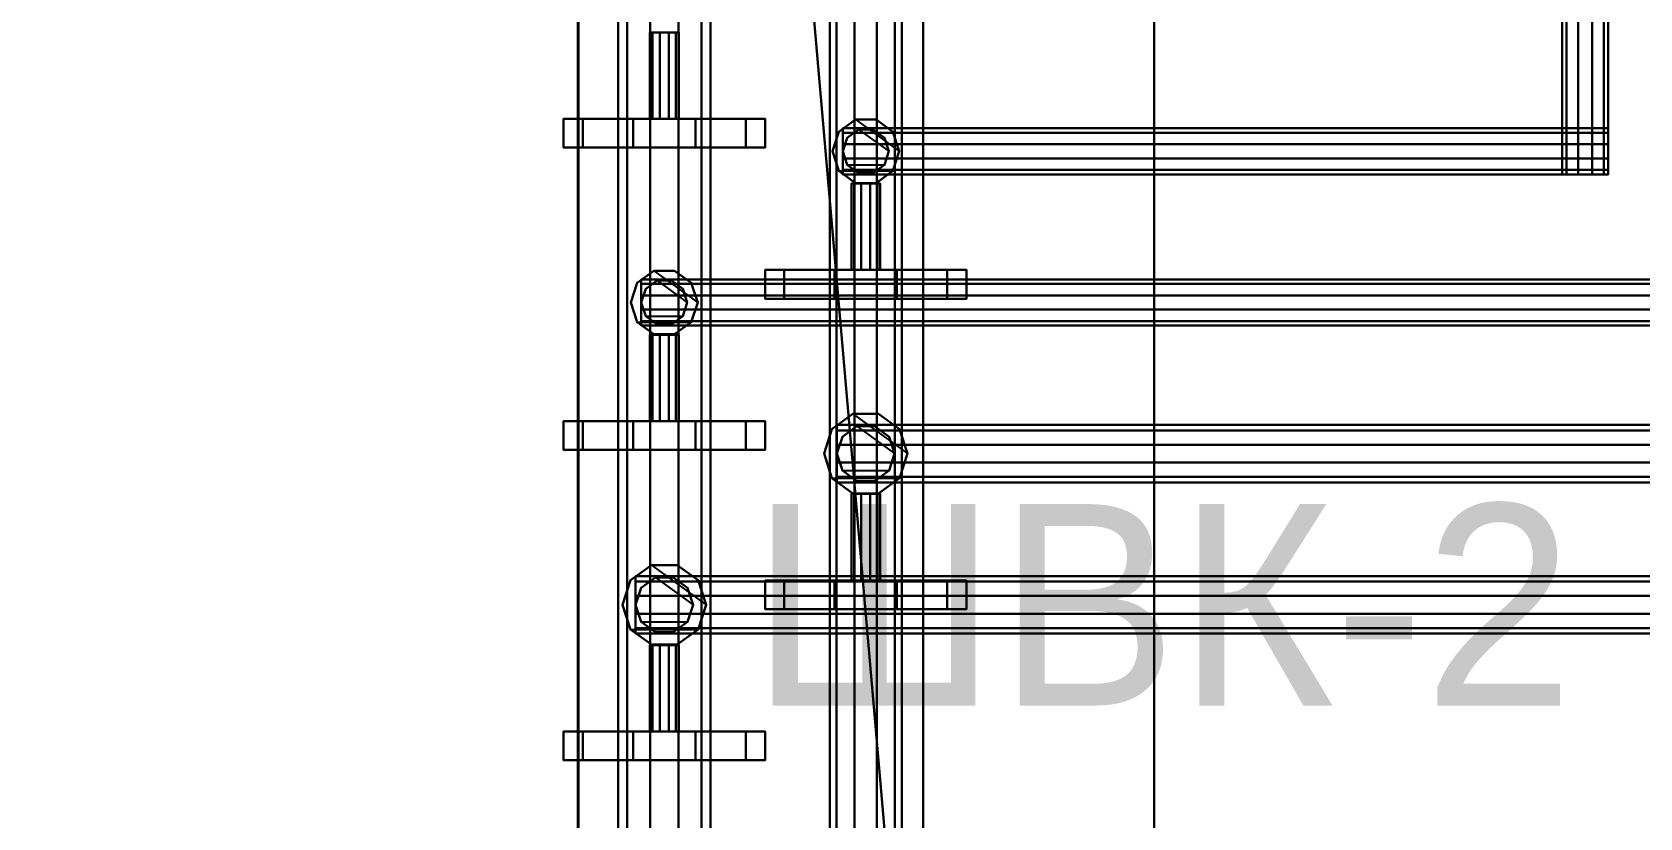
# Model space of a CAD drawing. Header units: millimetres. Extents: x -396 to 23232, y -842 to 31800.
# Drawn here: x 15410 to 15969, y 7531 to 7804 of the extents above; entities that cross this region are included whole.
import ezdxf

# ---------------------------------------------------------------- set-up
doc = ezdxf.new("R2010")
doc.units = ezdxf.units.MM
doc.layers.add('АР_3D_стены', color=8, linetype='Continuous')
doc.layers.add('ВК_3D_Марки', color=7, linetype='Continuous')
for name, color, linetype, true_color in [('ВК_3D_Арматура', 7, 'Continuous', 0xb48c3c), ('ВК_3D_В1', 7, 'Continuous', 0x06b6d4), ('ВК_3D_Оборудование', 7, 'Continuous', 0xe2e8f0), ('ВК_3D_Т3', 7, 'Continuous', 0x16a34a)]:
    doc.layers.add(name, color=color, linetype=linetype, true_color=true_color)

msp = doc.modelspace()

# ---------------------------------------------------------------- texts
at = {"layer": 'ВК_3D_Марки'}
msp.add_text('ШВК-2', height=70, dxfattribs=at).set_placement((15660, 7570, 5070))

# ---------------------------------------------------------------- meshes
at = {"layer": 'АР_3D_стены'}
mesh = msp.add_polyface(dxfattribs=at)
corners = [(18040.2, 6049.6, 4050), (15010.2, 6049.6, 4050), (15010.2, 6119.6, 4050), (15010.2, 6119.6, 7550), (15010.2, 6049.6, 7550), (18040.2, 6049.6, 7550), (19899.3, 6049.6, 4050), (19760.2, 6049.6, 4050), (19760.2, 6119.6, 4050), (19760.2, 6119.6, 7550), (19760.2, 6049.6, 7550), (19899.3, 6049.6, 7550), (19000.2, 15699.6, 4050), (20200.2, 15699.6, 4050), (20200.2, 15299.6, 4050), (20200.2, 15299.6, 7550), (20200.2, 15699.6, 7550), (19000.2, 15699.6, 7550), (19538.3, 15299.6, 4050), (19000.2, 15299.6, 4050), (19000.2, 15299.6, 7550), (19538.3, 15299.6, 7550), (19800.2, 13599.6, 4050), (19300.2, 13599.6, 4050), (19300.2, 13999.6, 4050), (19300.2, 13999.6, 7550), (19300.2, 13599.6, 7550), (19800.2, 13599.6, 7550), (17300.2, 8749.6, 4050), (17300.2, 9049.6, 4050), (19800.2, 9049.6, 4050), (19800.2, 9049.6, 7550), (17300.2, 9049.6, 7550), (17300.2, 8749.6, 7550), (17900.2, 7449.6, 4050), (18000.2, 7449.6, 4050), (18000.2, 6449.6, 4050), (18000.2, 6449.6, 7550), (18000.2, 7449.6, 7550), (17900.2, 7449.6, 7550), (15600.2, 8749.6, 4050), (15800.2, 8749.6, 4050), (15800.2, 6449.6, 4050), (15800.2, 6449.6, 7550), (15800.2, 8749.6, 7550), (15600.2, 8749.6, 7550), (15050.2, 6179.6, 4050), (15050.2, 6449.6, 4050), (15600.2, 6449.6, 4050), (15600.2, 6449.6, 7550), (15050.2, 6449.6, 7550), (15050.2, 6179.6, 7550), (12800.2, 6449.6, 4050), (13250.2, 6449.6, 4050), (13250.2, 6179.6, 4050), (13250.2, 6179.6, 7550), (13250.2, 6449.6, 7550), (12800.2, 6449.6, 7550), (13290.2, 6049.6, 4050), (12800.2, 6049.6, 4050), (12800.2, 6049.6, 7550), (13290.2, 6049.6, 7550), (18040.2, 6119.6, 4050), (18040.2, 6119.6, 7550), (20200.2, 6049.6, 4050), (20200.2, 6049.6, 7550), (19800.2, 15299.6, 4050), (19800.2, 15299.6, 7550), (19538.3, 8749.6, 4050), (19538.3, 8749.6, 7550), (18000.2, 6179.6, 4050), (18000.2, 6179.6, 7550), (19800.2, 8749.6, 4050), (19800.2, 8749.6, 7550), (17900.2, 6449.6, 4050), (17900.2, 6449.6, 7550), (13290.2, 6119.6, 4050), (13290.2, 6119.6, 7550), (20200.2, 13999.6, 4050), (20200.2, 13999.6, 7550), (19800.2, 6179.6, 4050), (19800.2, 6179.6, 7550), (19800.2, 6449.6, 4050), (19800.2, 6449.6, 7550), (19800.2, 13999.6, 4050), (19800.2, 13999.6, 7550), (20200.2, 6449.6, 4050), (20200.2, 6449.6, 7550)]
mesh.append_faces([[corners[k] for k in face] for face in [(0, 1, 2), (3, 4, 5), (6, 7, 8), (9, 10, 11), (12, 13, 14), (15, 16, 17), (18, 19, 12), (17, 20, 21), (22, 23, 24), (25, 26, 27), (28, 29, 30), (31, 32, 33), (34, 35, 36), (37, 38, 39), (40, 41, 42), (43, 44, 45), (46, 47, 48), (49, 50, 51), (52, 53, 54), (55, 56, 57), (58, 59, 52), (57, 60, 61), (62, 0, 2), (3, 5, 63), (64, 6, 8), (9, 11, 65), (66, 18, 12), (17, 21, 67), (68, 28, 30), (31, 33, 69), (34, 36, 70), (71, 37, 39), (48, 40, 42), (43, 45, 49), (58, 52, 54), (55, 57, 61), (66, 12, 14), (15, 17, 67), (72, 68, 30), (31, 69, 73), (74, 34, 70), (71, 39, 75), (46, 48, 42), (43, 49, 51), (76, 58, 54), (55, 61, 77), (66, 14, 78), (79, 15, 67), (42, 74, 70), (71, 75, 43), (76, 54, 46), (51, 55, 77), (46, 42, 70), (71, 43, 51), (2, 76, 46), (51, 77, 3), (2, 46, 70), (71, 51, 3), (2, 70, 80), (81, 71, 3), (62, 2, 80), (81, 3, 63), (8, 62, 80), (81, 63, 9), (64, 8, 80), (81, 9, 65), (64, 80, 82), (83, 81, 65), (64, 82, 72), (73, 83, 65), (64, 72, 30), (31, 73, 65), (64, 30, 22), (27, 31, 65), (84, 66, 78), (79, 67, 85), (22, 24, 84), (85, 25, 27), (78, 64, 22), (27, 65, 79), (22, 84, 78), (79, 85, 27), (1, 2, 3, 4), (2, 76, 77, 3), (76, 58, 61, 77), (58, 59, 60, 61), (59, 52, 57, 60), (52, 53, 56, 57), (53, 54, 55, 56), (54, 46, 51, 55), (46, 47, 50, 51), (47, 48, 49, 50), (48, 40, 45, 49), (40, 41, 44, 45), (41, 42, 43, 44), (42, 74, 75, 43), (74, 34, 39, 75), (34, 35, 38, 39), (35, 36, 37, 38), (36, 70, 71, 37), (70, 80, 81, 71), (80, 82, 83, 81), (82, 72, 73, 83), (72, 68, 69, 73), (68, 28, 33, 69), (28, 29, 32, 33), (29, 30, 31, 32), (30, 22, 27, 31), (22, 23, 26, 27), (23, 24, 25, 26), (24, 84, 85, 25), (84, 84, 85, 85), (84, 66, 67, 85), (66, 18, 21, 67), (18, 19, 20, 21), (19, 12, 17, 20), (12, 13, 16, 17), (13, 14, 15, 16), (14, 78, 79, 15), (78, 86, 87, 79), (86, 86, 87, 87), (86, 64, 65, 87), (64, 6, 11, 65), (6, 7, 10, 11), (7, 8, 9, 10), (8, 62, 63, 9), (62, 0, 5, 63), (0, 1, 4, 5)]])
mesh = msp.add_polyface(dxfattribs=at)
corners = [(19800.2, 4099.6), (19800.2, 5949.6), (20070.2, 5949.6), (20070.2, 5949.6, 3650), (19800.2, 5949.6, 3650), (19800.2, 4099.6, 3650), (19800.2, 1427.5), (19800.2, 2299.6), (20070.2, 2299.6), (20070.2, 2299.6, 3650), (19800.2, 2299.6, 3650), (19800.2, 1427.5, 3650), (20200.2, 1299.6), (19800.2, 1299.6), (19800.2, 1299.6, 3650), (20200.2, 1299.6, 3650), (20130.2, 2339.6), (20200.2, 2339.6), (20200.2, 2339.6, 3650), (20130.2, 2339.6, 3650), (20200.2, 5989.6), (20200.2, 4059.6), (20130.2, 4059.6), (20130.2, 4059.6, 3650), (20200.2, 4059.6, 3650), (20200.2, 5989.6, 3650), (20200.2, 9474.6), (20200.2, 7709.6), (20130.2, 7709.6), (20130.2, 7709.6, 3650), (20200.2, 7709.6, 3650), (20200.2, 9474.6, 3650), (19800.2, 9049.6), (19800.2, 9474.6), (19800.2, 9474.6, 3650), (19800.2, 9049.6, 3650), (14600.2, 8749.6), (14600.2, 9049.6), (14600.2, 9049.6, 3650), (14600.2, 8749.6, 3650), (20070.2, 7749.6), (19800.2, 7749.6), (19800.2, 8749.6), (19800.2, 8749.6, 3650), (19800.2, 7749.6, 3650), (20070.2, 7749.6, 3650), (20070.2, 4099.6), (20070.2, 4099.6, 3650), (20130.2, 5989.6), (20130.2, 5989.6, 3650), (18538.2, 8749.6), (18538.2, 8749.6, 3650)]
mesh.append_faces([[corners[k] for k in face] for face in [(0, 1, 2), (3, 4, 5), (6, 7, 8), (9, 10, 11), (12, 13, 6), (11, 14, 15), (16, 17, 12), (15, 18, 19), (20, 21, 22), (23, 24, 25), (26, 27, 28), (29, 30, 31), (32, 33, 26), (31, 34, 35), (36, 37, 32), (35, 38, 39), (40, 41, 42), (43, 44, 45), (46, 0, 2), (3, 5, 47), (12, 6, 8), (9, 11, 15), (48, 20, 22), (23, 25, 49), (32, 26, 28), (29, 31, 35), (50, 36, 32), (35, 39, 51), (16, 12, 8), (9, 15, 19), (42, 50, 32), (35, 51, 43), (16, 8, 46), (47, 9, 19), (42, 32, 28), (29, 35, 43), (16, 46, 2), (3, 47, 19), (40, 42, 28), (29, 43, 45), (16, 2, 40), (45, 3, 19), (40, 28, 48), (49, 29, 45), (22, 16, 40), (45, 19, 23), (40, 48, 22), (23, 49, 45), (2, 40, 45, 3), (40, 41, 44, 45), (41, 42, 43, 44), (42, 50, 51, 43), (50, 36, 39, 51), (36, 37, 38, 39), (37, 32, 35, 38), (32, 33, 34, 35), (33, 26, 31, 34), (26, 27, 30, 31), (27, 28, 29, 30), (28, 48, 49, 29), (48, 20, 25, 49), (20, 21, 24, 25), (21, 22, 23, 24), (22, 16, 19, 23), (16, 17, 18, 19), (17, 12, 15, 18), (12, 13, 14, 15), (13, 6, 11, 14), (6, 7, 10, 11), (7, 8, 9, 10), (8, 46, 47, 9), (46, 0, 5, 47), (0, 1, 4, 5), (1, 2, 3, 4)]])
at = {"layer": 'ВК_3D_Арматура', "color": 33, "true_color": 0xbf9142}
mesh = msp.add_polyface(dxfattribs=at)
corners = [(15635, 7803.8, 4690), (15634.05, 7803.8, 4692.94), (15634.05, 7773.8, 4692.94), (15635, 7773.8, 4690), (15631.55, 7803.8, 4694.76), (15631.55, 7773.8, 4694.76), (15628.45, 7803.8, 4694.76), (15628.45, 7773.8, 4694.76), (15625.95, 7803.8, 4692.94), (15625.95, 7773.8, 4692.94), (15625, 7803.8, 4690), (15625, 7773.8, 4690), (15625.95, 7803.8, 4687.06), (15625.95, 7773.8, 4687.06), (15628.45, 7803.8, 4685.24), (15628.45, 7773.8, 4685.24), (15631.55, 7803.8, 4685.24), (15631.55, 7773.8, 4685.24), (15634.05, 7803.8, 4687.06), (15634.05, 7773.8, 4687.06)]
mesh.append_faces([[corners[k] for k in face] for face in [(0, 1, 2, 3), (1, 4, 5, 2), (4, 6, 7, 5), (6, 8, 9, 7), (8, 10, 11, 9), (10, 12, 13, 11), (12, 14, 15, 13), (14, 16, 17, 15), (16, 18, 19, 17), (18, 0, 3, 19), (18, 16, 14, 12), (3, 2, 5, 7)]])
at = {"layer": 'ВК_3D_Арматура', "color": 132, "true_color": 0x06b6d4}
mesh = msp.add_polyface(dxfattribs=at)
corners = [(15665, 7773.8, 4690), (15658.32, 7773.8, 4710.57), (15658.32, 7763.8, 4710.57), (15665, 7763.8, 4690), (15640.82, 7773.8, 4723.29), (15640.82, 7763.8, 4723.29), (15619.18, 7773.8, 4723.29), (15619.18, 7763.8, 4723.29), (15601.68, 7773.8, 4710.57), (15601.68, 7763.8, 4710.57), (15595, 7773.8, 4690), (15595, 7763.8, 4690), (15601.68, 7773.8, 4669.43), (15601.68, 7763.8, 4669.43), (15619.18, 7773.8, 4656.71), (15619.18, 7763.8, 4656.71), (15640.82, 7773.8, 4656.71), (15640.82, 7763.8, 4656.71), (15658.32, 7773.8, 4669.43), (15658.32, 7763.8, 4669.43)]
mesh.append_faces([[corners[k] for k in face] for face in [(0, 1, 2, 3), (1, 4, 5, 2), (4, 6, 7, 5), (6, 8, 9, 7), (8, 10, 11, 9), (10, 12, 13, 11), (12, 14, 15, 13), (14, 16, 17, 15), (16, 18, 19, 17), (18, 0, 3, 19), (18, 16, 14, 12), (3, 2, 5, 7)]])
at = {"layer": 'ВК_3D_Арматура', "color": 33, "true_color": 0xbf9142}
mesh = msp.add_polyface(dxfattribs=at)
corners = [(15711.6, 7762.5, 4445), (15709.38, 7769.32, 4445), (15709.38, 7769.32, 4495), (15711.6, 7762.5, 4495), (15703.58, 7773.53, 4445), (15703.58, 7773.53, 4495), (15696.42, 7773.53, 4445), (15696.42, 7773.53, 4495), (15690.62, 7769.32, 4445), (15690.62, 7769.32, 4495), (15688.4, 7762.5, 4445), (15688.4, 7762.5, 4495), (15690.62, 7755.68, 4445), (15690.62, 7755.68, 4495), (15696.42, 7751.47, 4445), (15696.42, 7751.47, 4495), (15703.58, 7751.47, 4445), (15703.58, 7751.47, 4495), (15709.38, 7755.68, 4445), (15709.38, 7755.68, 4495)]
mesh.append_faces([[corners[k] for k in face] for face in [(0, 1, 2, 3), (1, 4, 5, 2), (4, 6, 7, 5), (6, 8, 9, 7), (8, 10, 11, 9), (10, 12, 13, 11), (12, 14, 15, 13), (14, 16, 17, 15), (16, 18, 19, 17), (18, 0, 3, 19), (18, 16, 14, 12), (3, 2, 5, 7)]])
mesh = msp.add_polyface(dxfattribs=at)
corners = [(15705, 7751.3, 4470), (15704.05, 7751.3, 4472.94), (15704.05, 7721.3, 4472.94), (15705, 7721.3, 4470), (15701.55, 7751.3, 4474.76), (15701.55, 7721.3, 4474.76), (15698.45, 7751.3, 4474.76), (15698.45, 7721.3, 4474.76), (15695.95, 7751.3, 4472.94), (15695.95, 7721.3, 4472.94), (15695, 7751.3, 4470), (15695, 7721.3, 4470), (15695.95, 7751.3, 4467.06), (15695.95, 7721.3, 4467.06), (15698.45, 7751.3, 4465.24), (15698.45, 7721.3, 4465.24), (15701.55, 7751.3, 4465.24), (15701.55, 7721.3, 4465.24), (15704.05, 7751.3, 4467.06), (15704.05, 7721.3, 4467.06)]
mesh.append_faces([[corners[k] for k in face] for face in [(0, 1, 2, 3), (1, 4, 5, 2), (4, 6, 7, 5), (6, 8, 9, 7), (8, 10, 11, 9), (10, 12, 13, 11), (12, 14, 15, 13), (14, 16, 17, 15), (16, 18, 19, 17), (18, 0, 3, 19), (18, 16, 14, 12), (3, 2, 5, 7)]])
mesh = msp.add_polyface(dxfattribs=at)
corners = [(15641.6, 7710, 4665), (15639.38, 7716.82, 4665), (15639.38, 7716.82, 4715), (15641.6, 7710, 4715), (15633.58, 7721.03, 4665), (15633.58, 7721.03, 4715), (15626.42, 7721.03, 4665), (15626.42, 7721.03, 4715), (15620.62, 7716.82, 4665), (15620.62, 7716.82, 4715), (15618.4, 7710, 4665), (15618.4, 7710, 4715), (15620.62, 7703.18, 4665), (15620.62, 7703.18, 4715), (15626.42, 7698.97, 4665), (15626.42, 7698.97, 4715), (15633.58, 7698.97, 4665), (15633.58, 7698.97, 4715), (15639.38, 7703.18, 4665), (15639.38, 7703.18, 4715)]
mesh.append_faces([[corners[k] for k in face] for face in [(0, 1, 2, 3), (1, 4, 5, 2), (4, 6, 7, 5), (6, 8, 9, 7), (8, 10, 11, 9), (10, 12, 13, 11), (12, 14, 15, 13), (14, 16, 17, 15), (16, 18, 19, 17), (18, 0, 3, 19), (18, 16, 14, 12), (3, 2, 5, 7)]])
at = {"layer": 'ВК_3D_Арматура', "color": 114, "true_color": 0x16a34a}
mesh = msp.add_polyface(dxfattribs=at)
corners = [(15735, 7721.3, 4470), (15728.32, 7721.3, 4490.57), (15728.32, 7711.3, 4490.57), (15735, 7711.3, 4470), (15710.82, 7721.3, 4503.29), (15710.82, 7711.3, 4503.29), (15689.18, 7721.3, 4503.29), (15689.18, 7711.3, 4503.29), (15671.68, 7721.3, 4490.57), (15671.68, 7711.3, 4490.57), (15665, 7721.3, 4470), (15665, 7711.3, 4470), (15671.68, 7721.3, 4449.43), (15671.68, 7711.3, 4449.43), (15689.18, 7721.3, 4436.71), (15689.18, 7711.3, 4436.71), (15710.82, 7721.3, 4436.71), (15710.82, 7711.3, 4436.71), (15728.32, 7721.3, 4449.43), (15728.32, 7711.3, 4449.43)]
mesh.append_faces([[corners[k] for k in face] for face in [(0, 1, 2, 3), (1, 4, 5, 2), (4, 6, 7, 5), (6, 8, 9, 7), (8, 10, 11, 9), (10, 12, 13, 11), (12, 14, 15, 13), (14, 16, 17, 15), (16, 18, 19, 17), (18, 0, 3, 19), (18, 16, 14, 12), (3, 2, 5, 7)]])
at = {"layer": 'ВК_3D_Арматура', "color": 33, "true_color": 0xbf9142}
mesh = msp.add_polyface(dxfattribs=at)
corners = [(15635, 7698.8, 4690), (15634.05, 7698.8, 4692.94), (15634.05, 7668.8, 4692.94), (15635, 7668.8, 4690), (15631.55, 7698.8, 4694.76), (15631.55, 7668.8, 4694.76), (15628.45, 7698.8, 4694.76), (15628.45, 7668.8, 4694.76), (15625.95, 7698.8, 4692.94), (15625.95, 7668.8, 4692.94), (15625, 7698.8, 4690), (15625, 7668.8, 4690), (15625.95, 7698.8, 4687.06), (15625.95, 7668.8, 4687.06), (15628.45, 7698.8, 4685.24), (15628.45, 7668.8, 4685.24), (15631.55, 7698.8, 4685.24), (15631.55, 7668.8, 4685.24), (15634.05, 7698.8, 4687.06), (15634.05, 7668.8, 4687.06)]
mesh.append_faces([[corners[k] for k in face] for face in [(0, 1, 2, 3), (1, 4, 5, 2), (4, 6, 7, 5), (6, 8, 9, 7), (8, 10, 11, 9), (10, 12, 13, 11), (12, 14, 15, 13), (14, 16, 17, 15), (16, 18, 19, 17), (18, 0, 3, 19), (18, 16, 14, 12), (3, 2, 5, 7)]])
mesh = msp.add_polyface(dxfattribs=at)
corners = [(15714.5, 7657.5, 4445), (15711.73, 7666.02, 4445), (15711.73, 7666.02, 4495), (15714.5, 7657.5, 4495), (15704.48, 7671.29, 4445), (15704.48, 7671.29, 4495), (15695.52, 7671.29, 4445), (15695.52, 7671.29, 4495), (15688.27, 7666.02, 4445), (15688.27, 7666.02, 4495), (15685.5, 7657.5, 4445), (15685.5, 7657.5, 4495), (15688.27, 7648.98, 4445), (15688.27, 7648.98, 4495), (15695.52, 7643.71, 4445), (15695.52, 7643.71, 4495), (15704.48, 7643.71, 4445), (15704.48, 7643.71, 4495), (15711.73, 7648.98, 4445), (15711.73, 7648.98, 4495)]
mesh.append_faces([[corners[k] for k in face] for face in [(0, 1, 2, 3), (1, 4, 5, 2), (4, 6, 7, 5), (6, 8, 9, 7), (8, 10, 11, 9), (10, 12, 13, 11), (12, 14, 15, 13), (14, 16, 17, 15), (16, 18, 19, 17), (18, 0, 3, 19), (18, 16, 14, 12), (3, 2, 5, 7)]])
at = {"layer": 'ВК_3D_Арматура', "color": 132, "true_color": 0x06b6d4}
mesh = msp.add_polyface(dxfattribs=at)
corners = [(15665, 7668.8, 4690), (15658.32, 7668.8, 4710.57), (15658.32, 7658.8, 4710.57), (15665, 7658.8, 4690), (15640.82, 7668.8, 4723.29), (15640.82, 7658.8, 4723.29), (15619.18, 7668.8, 4723.29), (15619.18, 7658.8, 4723.29), (15601.68, 7668.8, 4710.57), (15601.68, 7658.8, 4710.57), (15595, 7668.8, 4690), (15595, 7658.8, 4690), (15601.68, 7668.8, 4669.43), (15601.68, 7658.8, 4669.43), (15619.18, 7668.8, 4656.71), (15619.18, 7658.8, 4656.71), (15640.82, 7668.8, 4656.71), (15640.82, 7658.8, 4656.71), (15658.32, 7668.8, 4669.43), (15658.32, 7658.8, 4669.43)]
mesh.append_faces([[corners[k] for k in face] for face in [(0, 1, 2, 3), (1, 4, 5, 2), (4, 6, 7, 5), (6, 8, 9, 7), (8, 10, 11, 9), (10, 12, 13, 11), (12, 14, 15, 13), (14, 16, 17, 15), (16, 18, 19, 17), (18, 0, 3, 19), (18, 16, 14, 12), (3, 2, 5, 7)]])
at = {"layer": 'ВК_3D_Арматура', "color": 33, "true_color": 0xbf9142}
mesh = msp.add_polyface(dxfattribs=at)
corners = [(15705, 7643.5, 4470), (15704.05, 7643.5, 4472.94), (15704.05, 7613.5, 4472.94), (15705, 7613.5, 4470), (15701.55, 7643.5, 4474.76), (15701.55, 7613.5, 4474.76), (15698.45, 7643.5, 4474.76), (15698.45, 7613.5, 4474.76), (15695.95, 7643.5, 4472.94), (15695.95, 7613.5, 4472.94), (15695, 7643.5, 4470), (15695, 7613.5, 4470), (15695.95, 7643.5, 4467.06), (15695.95, 7613.5, 4467.06), (15698.45, 7643.5, 4465.24), (15698.45, 7613.5, 4465.24), (15701.55, 7643.5, 4465.24), (15701.55, 7613.5, 4465.24), (15704.05, 7643.5, 4467.06), (15704.05, 7613.5, 4467.06)]
mesh.append_faces([[corners[k] for k in face] for face in [(0, 1, 2, 3), (1, 4, 5, 2), (4, 6, 7, 5), (6, 8, 9, 7), (8, 10, 11, 9), (10, 12, 13, 11), (12, 14, 15, 13), (14, 16, 17, 15), (16, 18, 19, 17), (18, 0, 3, 19), (18, 16, 14, 12), (3, 2, 5, 7)]])
mesh = msp.add_polyface(dxfattribs=at)
corners = [(15644.5, 7605, 4665), (15641.73, 7613.52, 4665), (15641.73, 7613.52, 4715), (15644.5, 7605, 4715), (15634.48, 7618.79, 4665), (15634.48, 7618.79, 4715), (15625.52, 7618.79, 4665), (15625.52, 7618.79, 4715), (15618.27, 7613.52, 4665), (15618.27, 7613.52, 4715), (15615.5, 7605, 4665), (15615.5, 7605, 4715), (15618.27, 7596.48, 4665), (15618.27, 7596.48, 4715), (15625.52, 7591.21, 4665), (15625.52, 7591.21, 4715), (15634.48, 7591.21, 4665), (15634.48, 7591.21, 4715), (15641.73, 7596.48, 4665), (15641.73, 7596.48, 4715)]
mesh.append_faces([[corners[k] for k in face] for face in [(0, 1, 2, 3), (1, 4, 5, 2), (4, 6, 7, 5), (6, 8, 9, 7), (8, 10, 11, 9), (10, 12, 13, 11), (12, 14, 15, 13), (14, 16, 17, 15), (16, 18, 19, 17), (18, 0, 3, 19), (18, 16, 14, 12), (3, 2, 5, 7)]])
at = {"layer": 'ВК_3D_Арматура', "color": 114, "true_color": 0x16a34a}
mesh = msp.add_polyface(dxfattribs=at)
corners = [(15735, 7613.5, 4470), (15728.32, 7613.5, 4490.57), (15728.32, 7603.5, 4490.57), (15735, 7603.5, 4470), (15710.82, 7613.5, 4503.29), (15710.82, 7603.5, 4503.29), (15689.18, 7613.5, 4503.29), (15689.18, 7603.5, 4503.29), (15671.68, 7613.5, 4490.57), (15671.68, 7603.5, 4490.57), (15665, 7613.5, 4470), (15665, 7603.5, 4470), (15671.68, 7613.5, 4449.43), (15671.68, 7603.5, 4449.43), (15689.18, 7613.5, 4436.71), (15689.18, 7603.5, 4436.71), (15710.82, 7613.5, 4436.71), (15710.82, 7603.5, 4436.71), (15728.32, 7613.5, 4449.43), (15728.32, 7603.5, 4449.43)]
mesh.append_faces([[corners[k] for k in face] for face in [(0, 1, 2, 3), (1, 4, 5, 2), (4, 6, 7, 5), (6, 8, 9, 7), (8, 10, 11, 9), (10, 12, 13, 11), (12, 14, 15, 13), (14, 16, 17, 15), (16, 18, 19, 17), (18, 0, 3, 19), (18, 16, 14, 12), (3, 2, 5, 7)]])
at = {"layer": 'ВК_3D_Арматура', "color": 33, "true_color": 0xbf9142}
mesh = msp.add_polyface(dxfattribs=at)
corners = [(15635, 7591, 4690), (15634.05, 7591, 4692.94), (15634.05, 7561, 4692.94), (15635, 7561, 4690), (15631.55, 7591, 4694.76), (15631.55, 7561, 4694.76), (15628.45, 7591, 4694.76), (15628.45, 7561, 4694.76), (15625.95, 7591, 4692.94), (15625.95, 7561, 4692.94), (15625, 7591, 4690), (15625, 7561, 4690), (15625.95, 7591, 4687.06), (15625.95, 7561, 4687.06), (15628.45, 7591, 4685.24), (15628.45, 7561, 4685.24), (15631.55, 7591, 4685.24), (15631.55, 7561, 4685.24), (15634.05, 7591, 4687.06), (15634.05, 7561, 4687.06)]
mesh.append_faces([[corners[k] for k in face] for face in [(0, 1, 2, 3), (1, 4, 5, 2), (4, 6, 7, 5), (6, 8, 9, 7), (8, 10, 11, 9), (10, 12, 13, 11), (12, 14, 15, 13), (14, 16, 17, 15), (16, 18, 19, 17), (18, 0, 3, 19), (18, 16, 14, 12), (3, 2, 5, 7)]])
at = {"layer": 'ВК_3D_Арматура', "color": 132, "true_color": 0x06b6d4}
mesh = msp.add_polyface(dxfattribs=at)
corners = [(15665, 7561, 4690), (15658.32, 7561, 4710.57), (15658.32, 7551, 4710.57), (15665, 7551, 4690), (15640.82, 7561, 4723.29), (15640.82, 7551, 4723.29), (15619.18, 7561, 4723.29), (15619.18, 7551, 4723.29), (15601.68, 7561, 4710.57), (15601.68, 7551, 4710.57), (15595, 7561, 4690), (15595, 7551, 4690), (15601.68, 7561, 4669.43), (15601.68, 7551, 4669.43), (15619.18, 7561, 4656.71), (15619.18, 7551, 4656.71), (15640.82, 7561, 4656.71), (15640.82, 7551, 4656.71), (15658.32, 7561, 4669.43), (15658.32, 7551, 4669.43)]
mesh.append_faces([[corners[k] for k in face] for face in [(0, 1, 2, 3), (1, 4, 5, 2), (4, 6, 7, 5), (6, 8, 9, 7), (8, 10, 11, 9), (10, 12, 13, 11), (12, 14, 15, 13), (14, 16, 17, 15), (16, 18, 19, 17), (18, 0, 3, 19), (18, 16, 14, 12), (3, 2, 5, 7)]])
at = {"layer": 'ВК_3D_В1'}
mesh = msp.add_polyface(dxfattribs=at)
corners = [(15646, 8006, 4770), (15642.94, 8006, 4779.4), (15642.94, 7234, 4779.4), (15646, 7234, 4770), (15634.94, 8006, 4785.22), (15634.94, 7234, 4785.22), (15625.06, 8006, 4785.22), (15625.06, 7234, 4785.22), (15617.06, 8006, 4779.4), (15617.06, 7234, 4779.4), (15614, 8006, 4770), (15614, 7234, 4770), (15617.06, 8006, 4760.6), (15617.06, 7234, 4760.6), (15625.06, 8006, 4754.78), (15625.06, 7234, 4754.78), (15634.94, 8006, 4754.78), (15634.94, 7234, 4754.78), (15642.94, 8006, 4760.6), (15642.94, 7234, 4760.6)]
mesh.append_faces([[corners[k] for k in face] for face in [(0, 1, 2, 3), (1, 4, 5, 2), (4, 6, 7, 5), (6, 8, 9, 7), (8, 10, 11, 9), (10, 12, 13, 11), (12, 14, 15, 13), (14, 16, 17, 15), (16, 18, 19, 17), (18, 0, 3, 19), (18, 16, 14, 12), (3, 2, 5, 7)]])
mesh = msp.add_polyface(dxfattribs=at)
corners = [(15622, 7718, 3870), (15622, 7716.47, 3874.7), (19208, 7716.47, 3874.7), (19208, 7718, 3870), (15622, 7712.47, 3877.61), (19208, 7712.47, 3877.61), (15622, 7707.53, 3877.61), (19208, 7707.53, 3877.61), (15622, 7703.53, 3874.7), (19208, 7703.53, 3874.7), (15622, 7702, 3870), (19208, 7702, 3870), (15622, 7703.53, 3865.3), (19208, 7703.53, 3865.3), (15622, 7707.53, 3862.39), (19208, 7707.53, 3862.39), (15622, 7712.47, 3862.39), (19208, 7712.47, 3862.39), (15622, 7716.47, 3865.3), (19208, 7716.47, 3865.3)]
mesh.append_faces([[corners[k] for k in face] for face in [(0, 1, 2, 3), (1, 4, 5, 2), (4, 6, 7, 5), (6, 8, 9, 7), (8, 10, 11, 9), (10, 12, 13, 11), (12, 14, 15, 13), (14, 16, 17, 15), (16, 18, 19, 17), (18, 0, 3, 19), (18, 16, 14, 12), (3, 2, 5, 7)]])
mesh = msp.add_polyface(dxfattribs=at)
corners = [(15638, 7710, 4778), (15636.47, 7714.7, 4778), (15636.47, 7714.7, 3862), (15638, 7710, 3862), (15632.47, 7717.61, 4778), (15632.47, 7717.61, 3862), (15627.53, 7717.61, 4778), (15627.53, 7717.61, 3862), (15623.53, 7714.7, 4778), (15623.53, 7714.7, 3862), (15622, 7710, 4778), (15622, 7710, 3862), (15623.53, 7705.3, 4778), (15623.53, 7705.3, 3862), (15627.53, 7702.39, 4778), (15627.53, 7702.39, 3862), (15632.47, 7702.39, 4778), (15632.47, 7702.39, 3862), (15636.47, 7705.3, 4778), (15636.47, 7705.3, 3862)]
mesh.append_faces([[corners[k] for k in face] for face in [(0, 1, 2, 3), (1, 4, 5, 2), (4, 6, 7, 5), (6, 8, 9, 7), (8, 10, 11, 9), (10, 12, 13, 11), (12, 14, 15, 13), (14, 16, 17, 15), (16, 18, 19, 17), (18, 0, 3, 19), (18, 16, 14, 12), (3, 2, 5, 7)]])
mesh = msp.add_polyface(dxfattribs=at)
corners = [(15620, 7615, 3870), (15620, 7613.09, 3875.88), (18050, 7613.09, 3875.88), (18050, 7615, 3870), (15620, 7608.09, 3879.51), (18050, 7608.09, 3879.51), (15620, 7601.91, 3879.51), (18050, 7601.91, 3879.51), (15620, 7596.91, 3875.88), (18050, 7596.91, 3875.88), (15620, 7595, 3870), (18050, 7595, 3870), (15620, 7596.91, 3864.12), (18050, 7596.91, 3864.12), (15620, 7601.91, 3860.49), (18050, 7601.91, 3860.49), (15620, 7608.09, 3860.49), (18050, 7608.09, 3860.49), (15620, 7613.09, 3864.12), (18050, 7613.09, 3864.12)]
mesh.append_faces([[corners[k] for k in face] for face in [(0, 1, 2, 3), (1, 4, 5, 2), (4, 6, 7, 5), (6, 8, 9, 7), (8, 10, 11, 9), (10, 12, 13, 11), (12, 14, 15, 13), (14, 16, 17, 15), (16, 18, 19, 17), (18, 0, 3, 19), (18, 16, 14, 12), (3, 2, 5, 7)]])
mesh = msp.add_polyface(dxfattribs=at)
corners = [(15640, 7605, 4780), (15638.09, 7610.88, 4780), (15638.09, 7610.88, 3860), (15640, 7605, 3860), (15633.09, 7614.51, 4780), (15633.09, 7614.51, 3860), (15626.91, 7614.51, 4780), (15626.91, 7614.51, 3860), (15621.91, 7610.88, 4780), (15621.91, 7610.88, 3860), (15620, 7605, 4780), (15620, 7605, 3860), (15621.91, 7599.12, 4780), (15621.91, 7599.12, 3860), (15626.91, 7595.49, 4780), (15626.91, 7595.49, 3860), (15633.09, 7595.49, 4780), (15633.09, 7595.49, 3860), (15638.09, 7599.12, 4780), (15638.09, 7599.12, 3860)]
mesh.append_faces([[corners[k] for k in face] for face in [(0, 1, 2, 3), (1, 4, 5, 2), (4, 6, 7, 5), (6, 8, 9, 7), (8, 10, 11, 9), (10, 12, 13, 11), (12, 14, 15, 13), (14, 16, 17, 15), (16, 18, 19, 17), (18, 0, 3, 19), (18, 16, 14, 12), (3, 2, 5, 7)]])
at = {"layer": 'ВК_3D_Оборудование', "color": 254, "true_color": 0xe2e8f0}
mesh = msp.add_polyface(dxfattribs=at)
corners = [(15600, 7120, 4300), (15600, 8020, 4300), (15720, 8020, 4300), (15720, 7120, 4300), (15600, 7120, 4950), (15720, 7120, 4950), (15720, 8020, 4950), (15600, 8020, 4950)]
mesh.append_faces([[corners[k] for k in face] for face in [(0, 1, 2, 3), (4, 5, 6, 7), (0, 3, 5, 4), (3, 2, 6, 5), (2, 1, 7, 6), (1, 0, 4, 7)]])
at = {"layer": 'ВК_3D_Т3'}
mesh = msp.add_polyface(dxfattribs=at)
corners = [(15942, 7754.5, 3925), (15943.53, 7754.5, 3929.7), (15943.53, 8188, 3929.7), (15942, 8188, 3925), (15947.53, 7754.5, 3932.61), (15947.53, 8188, 3932.61), (15952.47, 7754.5, 3932.61), (15952.47, 8188, 3932.61), (15956.47, 7754.5, 3929.7), (15956.47, 8188, 3929.7), (15958, 7754.5, 3925), (15958, 8188, 3925), (15956.47, 7754.5, 3920.3), (15956.47, 8188, 3920.3), (15952.47, 7754.5, 3917.39), (15952.47, 8188, 3917.39), (15947.53, 7754.5, 3917.39), (15947.53, 8188, 3917.39), (15943.53, 7754.5, 3920.3), (15943.53, 8188, 3920.3)]
mesh.append_faces([[corners[k] for k in face] for face in [(0, 1, 2, 3), (1, 4, 5, 2), (4, 6, 7, 5), (6, 8, 9, 7), (8, 10, 11, 9), (10, 12, 13, 11), (12, 14, 15, 13), (14, 16, 17, 15), (16, 18, 19, 17), (18, 0, 3, 19), (18, 16, 14, 12), (3, 2, 5, 7)]])
mesh = msp.add_polyface(dxfattribs=at)
corners = [(15712.5, 7962.5, 4550), (15710.11, 7962.5, 4557.35), (15710.11, 7137.5, 4557.35), (15712.5, 7137.5, 4550), (15703.86, 7962.5, 4561.89), (15703.86, 7137.5, 4561.89), (15696.14, 7962.5, 4561.89), (15696.14, 7137.5, 4561.89), (15689.89, 7962.5, 4557.35), (15689.89, 7137.5, 4557.35), (15687.5, 7962.5, 4550), (15687.5, 7137.5, 4550), (15689.89, 7962.5, 4542.65), (15689.89, 7137.5, 4542.65), (15696.14, 7962.5, 4538.11), (15696.14, 7137.5, 4538.11), (15703.86, 7962.5, 4538.11), (15703.86, 7137.5, 4538.11), (15710.11, 7962.5, 4542.65), (15710.11, 7137.5, 4542.65)]
mesh.append_faces([[corners[k] for k in face] for face in [(0, 1, 2, 3), (1, 4, 5, 2), (4, 6, 7, 5), (6, 8, 9, 7), (8, 10, 11, 9), (10, 12, 13, 11), (12, 14, 15, 13), (14, 16, 17, 15), (16, 18, 19, 17), (18, 0, 3, 19), (18, 16, 14, 12), (3, 2, 5, 7)]])
mesh = msp.add_polyface(dxfattribs=at)
corners = [(15692, 7770.5, 3925), (15692, 7768.97, 3929.7), (15958, 7768.97, 3929.7), (15958, 7770.5, 3925), (15692, 7764.97, 3932.61), (15958, 7764.97, 3932.61), (15692, 7760.03, 3932.61), (15958, 7760.03, 3932.61), (15692, 7756.03, 3929.7), (15958, 7756.03, 3929.7), (15692, 7754.5, 3925), (15958, 7754.5, 3925), (15692, 7756.03, 3920.3), (15958, 7756.03, 3920.3), (15692, 7760.03, 3917.39), (15958, 7760.03, 3917.39), (15692, 7764.97, 3917.39), (15958, 7764.97, 3917.39), (15692, 7768.97, 3920.3), (15958, 7768.97, 3920.3)]
mesh.append_faces([[corners[k] for k in face] for face in [(0, 1, 2, 3), (1, 4, 5, 2), (4, 6, 7, 5), (6, 8, 9, 7), (8, 10, 11, 9), (10, 12, 13, 11), (12, 14, 15, 13), (14, 16, 17, 15), (16, 18, 19, 17), (18, 0, 3, 19), (18, 16, 14, 12), (3, 2, 5, 7)]])
mesh = msp.add_polyface(dxfattribs=at)
corners = [(15708, 7762.5, 4558), (15706.47, 7767.2, 4558), (15706.47, 7767.2, 3917), (15708, 7762.5, 3917), (15702.47, 7770.11, 4558), (15702.47, 7770.11, 3917), (15697.53, 7770.11, 4558), (15697.53, 7770.11, 3917), (15693.53, 7767.2, 4558), (15693.53, 7767.2, 3917), (15692, 7762.5, 4558), (15692, 7762.5, 3917), (15693.53, 7757.8, 4558), (15693.53, 7757.8, 3917), (15697.53, 7754.89, 4558), (15697.53, 7754.89, 3917), (15702.47, 7754.89, 4558), (15702.47, 7754.89, 3917), (15706.47, 7757.8, 4558), (15706.47, 7757.8, 3917)]
mesh.append_faces([[corners[k] for k in face] for face in [(0, 1, 2, 3), (1, 4, 5, 2), (4, 6, 7, 5), (6, 8, 9, 7), (8, 10, 11, 9), (10, 12, 13, 11), (12, 14, 15, 13), (14, 16, 17, 15), (16, 18, 19, 17), (18, 0, 3, 19), (18, 16, 14, 12), (3, 2, 5, 7)]])
mesh = msp.add_polyface(dxfattribs=at)
corners = [(15690, 7667.5, 3925), (15690, 7665.59, 3930.88), (18130, 7665.59, 3930.88), (18130, 7667.5, 3925), (15690, 7660.59, 3934.51), (18130, 7660.59, 3934.51), (15690, 7654.41, 3934.51), (18130, 7654.41, 3934.51), (15690, 7649.41, 3930.88), (18130, 7649.41, 3930.88), (15690, 7647.5, 3925), (18130, 7647.5, 3925), (15690, 7649.41, 3919.12), (18130, 7649.41, 3919.12), (15690, 7654.41, 3915.49), (18130, 7654.41, 3915.49), (15690, 7660.59, 3915.49), (18130, 7660.59, 3915.49), (15690, 7665.59, 3919.12), (18130, 7665.59, 3919.12)]
mesh.append_faces([[corners[k] for k in face] for face in [(0, 1, 2, 3), (1, 4, 5, 2), (4, 6, 7, 5), (6, 8, 9, 7), (8, 10, 11, 9), (10, 12, 13, 11), (12, 14, 15, 13), (14, 16, 17, 15), (16, 18, 19, 17), (18, 0, 3, 19), (18, 16, 14, 12), (3, 2, 5, 7)]])
mesh = msp.add_polyface(dxfattribs=at)
corners = [(15710, 7657.5, 4560), (15708.09, 7663.38, 4560), (15708.09, 7663.38, 3915), (15710, 7657.5, 3915), (15703.09, 7667.01, 4560), (15703.09, 7667.01, 3915), (15696.91, 7667.01, 4560), (15696.91, 7667.01, 3915), (15691.91, 7663.38, 4560), (15691.91, 7663.38, 3915), (15690, 7657.5, 4560), (15690, 7657.5, 3915), (15691.91, 7651.62, 4560), (15691.91, 7651.62, 3915), (15696.91, 7647.99, 4560), (15696.91, 7647.99, 3915), (15703.09, 7647.99, 4560), (15703.09, 7647.99, 3915), (15708.09, 7651.62, 4560), (15708.09, 7651.62, 3915)]
mesh.append_faces([[corners[k] for k in face] for face in [(0, 1, 2, 3), (1, 4, 5, 2), (4, 6, 7, 5), (6, 8, 9, 7), (8, 10, 11, 9), (10, 12, 13, 11), (12, 14, 15, 13), (14, 16, 17, 15), (16, 18, 19, 17), (18, 0, 3, 19), (18, 16, 14, 12), (3, 2, 5, 7)]])

doc.saveas('drawing.dxf')
